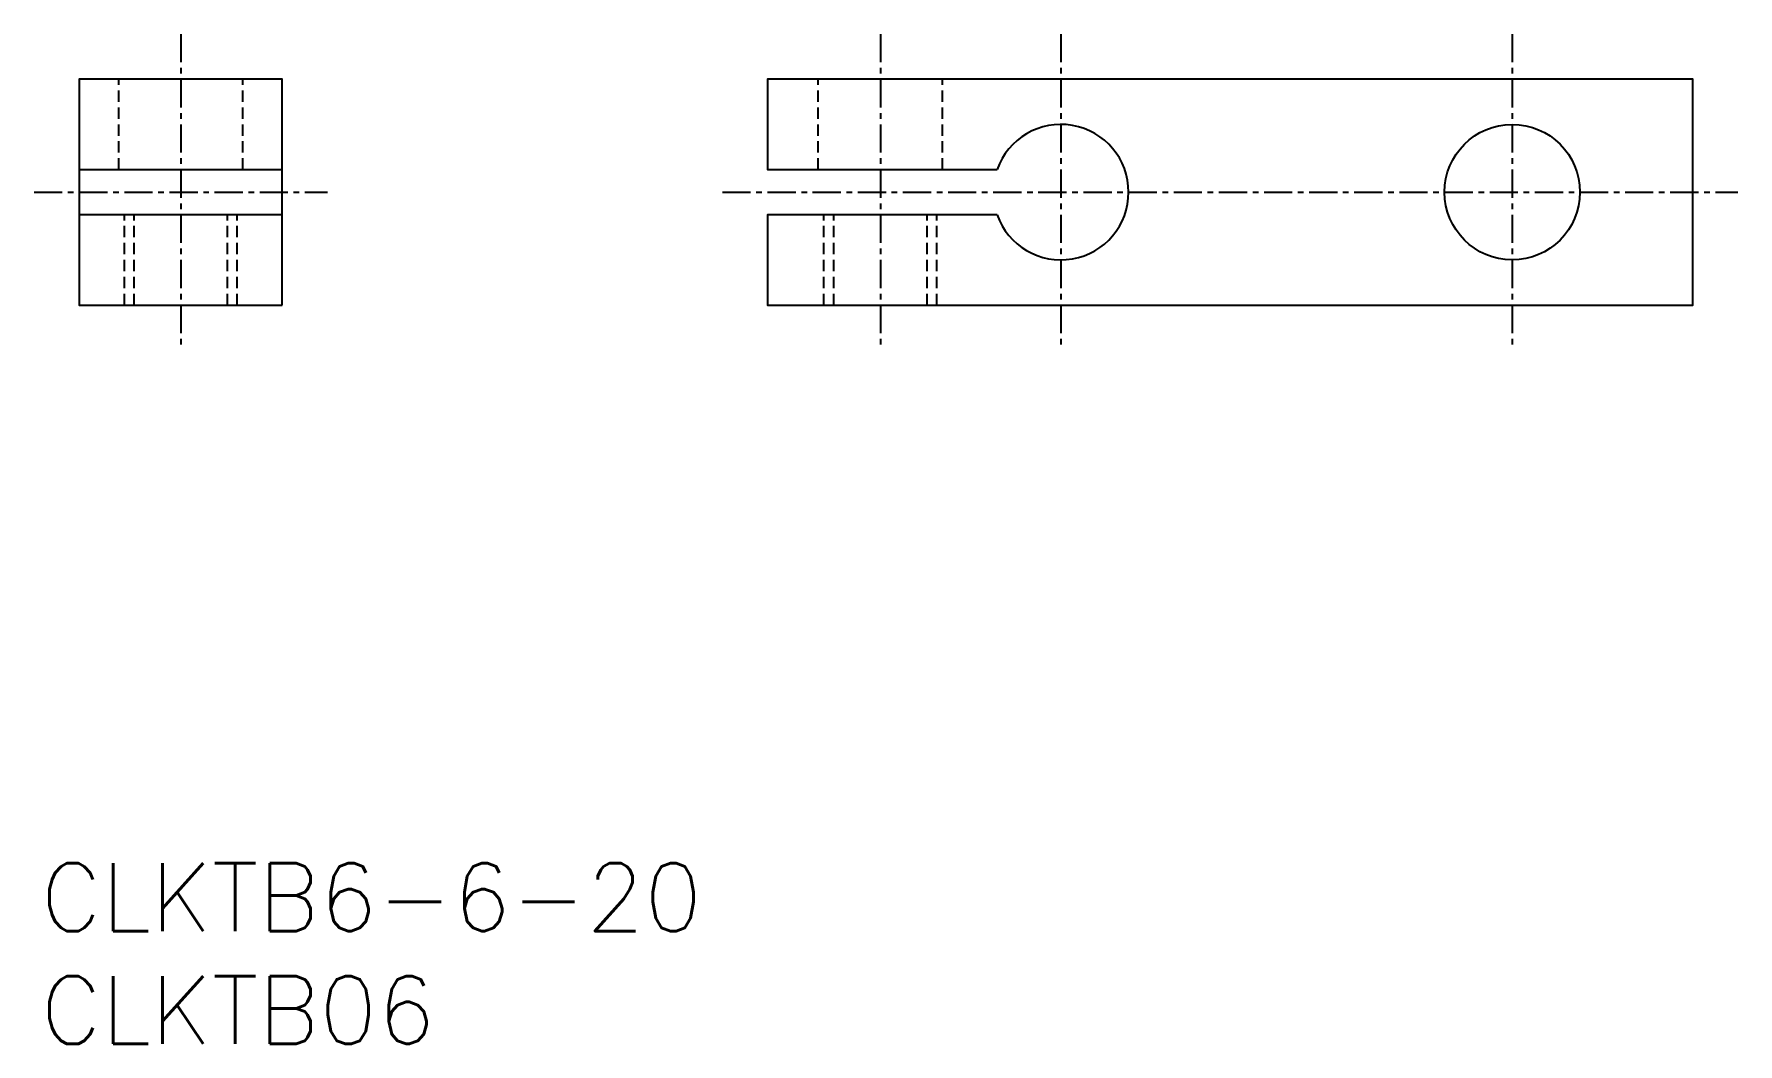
# Model space of a CAD drawing. Extents: x 116.1 to 191.6, y 69.1 to 113.8.
import ezdxf
from ezdxf.enums import TextEntityAlignment as Align

# ---------------------------------------------------------------- set-up
doc = ezdxf.new("R2010")
doc.units = 0
doc.linetypes.add('CENTER', pattern=[2, 1.25, -0.25, 0.25, -0.25])
doc.linetypes.add('DASHED', pattern=[0.75, 0.5, -0.25])
doc.layers.get('0').update_dxf_attribs({"linetype": 'CONTINUOUS'})
doc.layers.add('CENTER', color=1, linetype='CENTER')
doc.styles.get("Standard").update_dxf_attribs({"font": 'txt.shx', "bigfont": 'extfont.shx'})

msp = doc.modelspace()

# ---------------------------------------------------------------- linework, layer by layer
at = {"color": 3, "linetype": 'DASHED'}
for p, q in [((119.805, 107.847), (119.805, 111.847)), ((125.305, 107.847), (125.305, 111.847)), ((150.805, 107.847), (150.805, 111.847)), ((156.305, 107.847), (156.305, 111.847)), ((120.055, 101.847), (120.055, 105.847)), ((120.488, 101.847), (120.488, 105.847)), ((124.622, 101.847), (124.622, 105.847)), ((125.055, 101.847), (125.055, 105.847)), ((151.055, 101.847), (151.055, 105.847)), ((151.488, 101.847), (151.488, 105.847)), ((155.622, 101.847), (155.622, 105.847)), ((156.055, 101.847), (156.055, 105.847))]:
    msp.add_line(p, q, dxfattribs=at)
at = {"color": 7, "linetype": 'CONTINUOUS'}
for p, q in [((118.055, 107.847), (127.055, 107.847)), ((127.055, 105.847), (118.055, 105.847))]:
    msp.add_line(p, q, dxfattribs=at)
msp.add_lwpolyline([(127.055, 101.847), (127.055, 111.847), (118.055, 111.847), (118.055, 101.847)], close=True, dxfattribs=at)
msp.add_lwpolyline([(158.726, 105.847), (148.555, 105.847), (148.555, 101.847), (189.555, 101.847), (189.555, 111.847), (148.555, 111.847), (148.555, 107.847), (158.726, 107.847)], dxfattribs=at)
msp.add_circle((181.555, 106.847), 3, dxfattribs=at)
msp.add_arc((161.555, 106.847), 3, 199.47122, 160.52878, dxfattribs=at)
at = {"layer": 'CENTER', "color": 1, "linetype": 'CENTER'}
for p, q in [((122.555, 113.847), (122.555, 99.847)), ((153.555, 113.847), (153.555, 99.847)), ((161.555, 113.847), (161.555, 99.847)), ((181.555, 113.847), (181.555, 99.847)), ((116.055, 106.847), (129.055, 106.847)), ((146.555, 106.847), (191.555, 106.847))]:
    msp.add_line(p, q, dxfattribs=at)

# ---------------------------------------------------------------- texts
at = {"color": 7, "linetype": 'CONTINUOUS'}
for s, p in [('CLKTB6-6-20', (116.349, 75.618)), ('CLKTB06', (116.349, 70.618))]:
    msp.add_text(s, height=3, dxfattribs=at).set_placement(p, align=Align.MIDDLE_LEFT)

doc.saveas('drawing.dxf')
